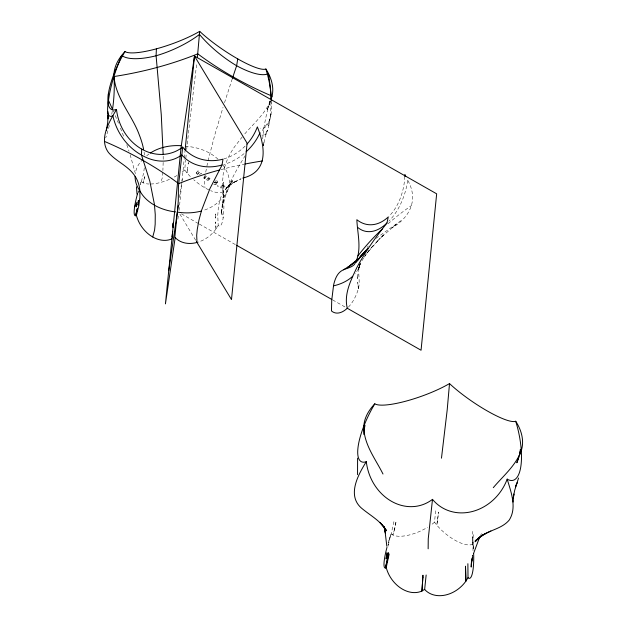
<?xml version="1.0" encoding="UTF-8"?>
<svg xmlns="http://www.w3.org/2000/svg" width="627" height="627" viewBox="0 0 627 627"><rect width="100%" height="100%" fill="white"/><g stroke="black" fill="none" stroke-linecap="round" stroke-linejoin="round"><path stroke-width="0.47" stroke-dasharray="3.13 2.35" d="M163.161 162.424L162.895 170.513M204.12 176.289C206.15 180.129 202.834 176.352 202.819 177.143L203.877 178.444L204.904 178.366L205.491 177.457C203.838 176.83 205.538 175.356 205.609 176.79L206.197 176.916L206.173 176.14L204.621 175.787M473.024 550.678L472.633 531.375M222.138 206.017L223.416 199.715L222.138 206.017L221.347 214.834L221.715 209.175M472.703 540.262C474.302 559.645 471.959 538.695 473.361 534.588L472.836 538.695L473.377 548.743M221.543 212.051L222.569 205.46L221.519 210.876M360.063 263.097C356.943 271.648 360.791 280.818 358.229 289.306A28.121 15.252 -71.7 0 1 348.377 307.167M162.801 172.26L162.213 178.17L160.747 182.41M263.646 145.354L263.951 141.773L263.458 145.801L264.79 138.355L267.431 130.165L265.597 134.687L266.961 131.317M190.365 176.587A28.121 10.973 39.4 0 1 187.316 173.287L184.699 169.98L185.639 159.987M472.962 544.071A28.121 10.973 39.4 0 1 437.144 525.52L434.527 522.205L435.655 510.339M179.063 210.539L181.908 182.089M182.002 181.132L184.22 158.866M184.322 157.894L184.996 151.107M185.827 158.106L186.274 153.56M186.697 149.532L187.12 145.409A76.58 1.779 -82.9 0 1 189.809 121.403L196.674 63.907M437.591 519.517L438.657 512.04L437.568 519.501M222.812 202.733L223.243 196.753L222.53 182.849L223.134 174.533L224.787 166.837M144.296 167.824L143.63 173.083L141.326 181.72A28.121 4.561 -72.4 0 0 140.409 184.362M393.928 521.633L391.154 533.953A28.121 4.561 -72.4 0 0 388.231 542.888L390.786 534.455L387.909 546.744L388.254 544.22L388.011 545.976M186.995 172.88L187.739 167.268L186.979 172.856M179.502 197.529L181.767 182.128M181.908 181.164L182.191 179.236M177.888 219.176L178.452 215.327M205.162 175.748L204.308 183.382L205.029 187.888M205.75 172.143L206.565 167.801M268.701 125.847L269.9 119.381M138.379 192.928L138.669 191.345M472.288 556.635L472.617 555.028L472.303 556.604M206.886 166.163L207.843 161.742M271.036 114.051L269.602 120.36A49.776 12.477 81.9 0 1 261.82 135.064M359.208 266.718L358.495 269.829L360.337 263.175L358.605 268.991L359.553 266.013M222.099 207.819L226.237 193.782L232.264 180.325L228.424 187.387L229.827 184.894M208.07 160.794L214.826 134.774L223.047 107.342M269.971 101.472L269.022 105.383L270.645 99.787M269.485 103.463L270.754 98.298M222.789 202.795C227.092 185.694 236.207 170.309 245.361 155.41M140.252 184.746L140.957 182.222L140.393 184.095M224.513 102.703L232.39 78.422M270.339 101.441L267.024 110.556L270.182 101.323A322.059 229.709 5.7 0 0 262.564 140.824M359.522 265.777L358.668 267.831L360.807 262.76M270.245 101.37C264.32 114.796 252.728 124.42 243.456 135.44M480.063 536.367L482.092 532.558M223.502 195.938L223.087 189.957L223.549 196.51A28.121 5.823 86.4 0 1 218.188 225.454L215.743 229.349A28.121 21.984 -41.2 0 1 197.866 242.218M362.014 260.636L366.442 253.661M230.971 182.794L229.364 185.169L232.46 181.132L225.265 189.558M259.006 135.017L269.602 120.36A49.776 13.872 83.5 0 0 270.95 101.37M364.209 257.148L369.773 249.468L367.171 252.987L380.299 237.978L370.353 248.864L373.347 245.408M242.304 136.827L234.514 146.843A76.58 47.346 -31.1 0 0 224.787 166.837M377.093 241.411L384.516 234.177L380.918 237.421L396.233 224.395L392.259 227.672C410.944 216.754 418.899 198.391 406.876 178.781M146.687 155.888L147 155.59A42.471 30.292 5.7 0 1 149.688 153.513M199.472 174.761L200.977 173.342L201.628 173.475L199.966 175.035M228.769 185.945L225.344 188.696L232.656 183.068L241.05 178.797L232.366 183.084L236.794 180.748L228.769 185.945A76.58 45.567 46.8 0 0 219.944 199.786L218.4 206.769L217.765 215.265L218.188 225.454M376.043 238.331L400.802 220.767M215.461 180.952C220.336 179.878 216.589 186.47 213.721 184.111M181.422 213.885L198.422 223.557M199.268 224.043L235.807 244.836M332.678 299.949L345.422 307.206M141.326 181.72L143.269 182.904A28.121 11.607 -24.3 0 0 148.967 184.017M391.154 533.953L393.098 535.137A28.121 11.607 -24.3 0 0 427.598 527.26M179.886 214.113L196.079 240.925M112.531 109.372L113.699 112.053M115.235 115.595L118.432 123.174M120.455 128.104L124.271 137.932M126.772 144.735L129.029 151.248M130.165 154.759L135.322 173.436A42.471 30.292 5.7 0 1 142.188 160.104M221.543 211.926L223.149 217.922M223.126 191.831L223.134 191.862A28.121 10.973 39.4 0 1 210.617 190.647M163.177 156.217L163.185 160.755M434.527 522.205A28.121 11.607 -24.3 0 1 431.29 524.791M367.195 247.477A76.58 53.648 8.4 0 1 368.3 246.05M388.113 223.745A322.059 229.709 5.7 0 1 411.79 205.342M407.675 180.443A49.776 30.018 -75.1 0 1 388.873 221.19M360.18 263.889A42.471 30.292 5.7 0 1 354.945 273.913M404.823 176.446A47.158 31.005 -83.4 0 1 388.858 216.386M218 159.195A42.471 30.292 5.7 0 0 191.094 146.867L187.018 146.381A42.471 30.292 5.7 0 0 182.951 145.856M222.953 164.995A42.471 30.292 5.7 0 1 224.591 167.762L226.284 170.513A42.471 30.292 5.7 0 1 219.763 200.616L217.381 202.889A42.471 30.292 5.7 0 1 203.226 210.484M271.585 100.657A47.158 16.474 76.9 0 1 260.534 128.167M208.791 189.84A28.121 10.973 39.4 0 1 193.759 179.784M184.699 169.98A28.121 11.607 -24.3 0 1 181.462 172.566M176.994 175.505A28.121 11.607 -24.3 0 1 171.202 178.562M169.478 179.338A28.121 11.607 -24.3 0 1 149.822 184.032M144.092 152.22A76.58 45.567 46.8 0 1 144.453 155.057M137.885 192.45A28.121 4.561 -72.4 0 1 138.402 190.655M112.249 111.183A322.059 229.709 5.7 0 1 111.637 114.788M109.317 125.533A322.059 229.709 5.7 0 1 105.704 137.916M244.044 153.639A49.776 41.351 -44.1 0 1 223.768 164.54M220.97 169.611A322.059 229.709 5.7 0 1 244.154 164.211M245.11 146.091A47.158 41.382 -54.9 0 1 223.839 158.913M196.282 173.224L197.215 173.992L198.712 172.809A0.831 0.596 5.7 0 0 198.367 172.166L197.474 172.104L196.282 173.224M144.853 176.673L143.034 182.755L144.868 176.673M209.967 178.593L209.504 179.541L207.082 179.056A0.839 0.596 5.7 0 0 207.028 179.73C210.084 179.659 207.913 181.352 206.307 179.549L207.796 177.77L208.877 177.7L209.967 178.593M394.681 528.906L392.863 534.98L395.48 525.544L396.099 521.076L394.697 528.906M223.165 187.332C221.143 190.232 220.383 184.651 223.165 187.332M199.323 172.535L197.834 174.322L196.745 174.392L195.663 173.491L198.304 170.505L198.955 170.638L197.928 171.602L199.323 172.535M222.123 185.584C221.08 186.031 219.137 188.57 222.35 188.609A1.497 1.066 5.7 0 0 223.22 188.359L223.917 187.018A1.442 1.027 5.7 0 0 225.101 186.297L223.886 184.91L222.123 185.584M222.726 185.71C224.098 188.312 225.258 184.119 222.726 185.71M215.539 216.103L215.437 218.133L215.68 213.948L215.555 216.08M217.334 185.921L218.306 186.133L217.334 185.921M357.743 276.648L357.586 278.623L357.954 274.516L357.751 276.625M223.251 184.503L223.016 186.493L223.533 182.355L223.251 184.503M437.309 521.39L436.823 525.112L437.583 519.579L437.309 521.39M188.468 162.025L188.124 164.078L188.468 162.025M358.378 288.71L357.727 282.299L358.37 288.741M209.355 178.852L207.474 178.687L209.01 178.225A0.839 0.596 5.7 0 1 209.355 178.852M216.056 228.847L215.516 221.966L216.041 228.871M217.428 182.339C215.774 185.788 210.656 183.272 217.428 182.339M214.073 182.849C220.077 182.441 216.19 179.502 214.073 182.849"/><path stroke-width="0.94" d="M271.264 98.737C274.892 88.658 271.491 77.654 265.872 69.009A47.158 9.405 34.3 0 1 237.743 58.891A47.158 9.405 34.3 0 1 199.684 31.35A47.158 10.385 -19.7 0 1 156.405 48.828A47.158 10.385 -19.7 0 1 124.985 51.571A47.158 14.523 -63.1 0 0 108.361 93.917A47.158 14.523 -63.1 0 0 116.481 109.451A47.158 40.41 71.1 0 0 141.663 149.077L141.498 155.041L149.845 181.266L154.407 204.3L155.261 214.622L155.175 224.145L154.587 230.054L152.729 236.982M357.594 458.157L357.555 474.67M156.405 48.828L156.092 55.772L161.264 114.608L163.145 154.258M471.551 561.298L471.175 567.067L471.543 561.408M199.684 31.35L197.364 57.715M364.083 430.271L364.24 427.818L363.778 434.401M363.825 428.1C363.542 418.812 368.582 410.332 374.813 403.804A47.158 10.385 -19.7 0 0 406.233 401.061A47.158 10.385 -19.7 0 0 449.512 383.583L447.192 409.94L441.471 458.188M471.371 564.284L472.397 557.685L471.347 563.109M467.875 563.712L468.016 577.686L465.571 581.582A28.121 21.984 -41.2 0 1 424.651 589.427L421.524 591.198A28.121 21.357 57.4 0 1 386.216 567.56L385.291 567.976A28.121 4.561 -72.4 0 1 386.977 547.34M387.909 557.191L388.254 552.661L387.909 557.184L385.409 567.921L387.909 557.184M513.082 502.062L513.779 494.005L513.286 498.034L514.618 490.58L518.529 478.08M185.098 150.135L194.488 56.03L436.666 193.829L421.054 350.234L347.123 308.17M426.148 575.006L424.651 589.427M386.498 556.149L386.867 552.653M182.669 147.11L178.421 186.564L178.311 199.605A76.58 1.779 -82.9 0 1 177.433 211.291L174.823 237.194A28.121 21.984 -41.2 0 0 197.003 242.461L196.682 235.266L197.27 229.357L198.971 220.03L201.643 210.147L209.896 188.696L222.036 165.011L223 159.148A47.158 41.382 -54.9 0 1 182.669 147.11A47.158 40.41 71.1 0 1 141.663 149.077M374.813 403.804A47.158 14.523 -63.1 0 0 358.189 446.15A47.158 14.523 -63.1 0 0 366.309 461.684A47.158 40.41 71.1 0 0 391.491 501.31A47.158 40.41 71.1 0 0 432.497 499.343L428.249 538.797L428.147 548.813M389.171 553.97L386.216 567.56M520.347 449.363L519.799 453.705L520.794 449.669L519.313 455.696M113.926 74.558C114.294 65.725 118.997 57.817 124.985 51.571M136.662 204.026L136.278 206.777L136.678 204.355M386.491 556.251L386.107 559.002L386.506 556.588M168.749 270.684L178.366 205.225M175.199 237.468L165.434 303.883L181.046 147.478L194.488 56.03L247.101 143.175L231.488 299.581L196.58 241.763M237.743 58.891L236.63 65.741L232.39 78.422M106.347 130.408L107.726 122.437L107.993 115.18L108.087 118.958L107.844 111.622M364.122 430.028L364.992 425.239M386.969 223L388.262 216.966A47.158 31.005 -83.4 0 1 356.849 219.709C357.429 234.271 362.531 251.255 354.365 264.531C350.093 268.897 342.898 268.223 338.925 273.082A76.58 25.284 74.9 0 0 333.603 285.058L331.722 300.38L331.471 310.929A28.121 15.252 -71.7 0 0 347.28 308.257C343.768 294.118 350.877 280.128 356.81 267.666C365.204 251.733 375.816 237.092 386.969 223A49.776 28.826 -77 0 1 357.672 227.389M471.927 560.052L472.664 556.87M386.734 555.64L387.18 553.735M137.626 193.343A28.121 4.561 -72.4 0 0 135.463 215.743L136.388 215.327L138.865 205.499L139.939 197.058L139.774 189.856A76.58 47.346 -31.1 0 0 133.606 174.165C126.756 165.214 115.674 161.021 108.447 152.479C98.549 138.786 109.372 121.748 116.481 109.451M520.857 451.863C524.775 441.533 521.562 430.138 515.7 421.242A47.158 9.405 34.3 0 1 487.571 411.124A47.158 9.405 34.3 0 1 449.512 383.583M473.573 553.445L479.655 537.127L478.252 539.62L479.522 537.323M520.01 453.556L516.852 462.789L518.788 457.302M516.789 483.55L515.425 486.92L517.259 482.398M520.073 453.603C514.148 467.021 502.556 476.653 493.284 487.673M134.601 206.957L136.96 202.286M366.309 461.684C358.221 474.608 346.88 495.118 361.23 507.901C369.609 515.065 379.923 520.347 386.013 529.878L380.064 522.628L383.434 526.398L386.256 530.795L384.782 528.216M357.931 260.04L361.513 255.534L355.956 262.243L366.137 250.259M478.95 537.566L477.288 539.659L478.934 537.747M362.375 254.593L361.121 256.035L364.538 252.187L359.326 257.673M367.845 248.3L362.845 254.06L364.538 252.187M478.754 537.817L475.094 541.791L478.597 538.17L475.172 540.929L482.484 535.301L478.573 537.903L485.815 533.475M357.993 258.927L349.6 266.138L347.248 267.705L355.689 261.224L349.6 266.138L343.424 269.775M490.878 531.03L482.194 535.317C490.98 529.846 502.352 528.318 509.234 520.057C517.181 507.556 510.974 491.96 507.188 479.122A47.158 16.474 76.9 0 0 520.865 466.284A47.158 16.474 76.9 0 0 515.7 421.242M242.751 178.084C268.787 171.79 265.252 146.859 257.36 126.889A47.158 41.382 -54.9 0 1 247.007 144.085M172.104 238.738L171.696 238.965A28.121 21.357 57.4 0 1 136.388 215.327M175.591 211.887L173.287 211.612A42.471 30.292 5.7 0 1 139.79 190.718L138.097 187.967A42.471 30.292 5.7 0 1 135.087 176.359M236.661 245.314L331.832 299.471M382.995 474.02C375.973 459.952 365.619 446.683 363.95 430.6M405.685 176.281L404.885 174.619A47.158 31.005 -83.4 0 1 404.823 176.446M383.896 526.39L385.542 533.452L384.21 527.001M384.939 530.466L386.835 546.242M136.459 186.822L137.007 194.017M465.892 581.08L465.508 566.181L465.869 581.104M271.123 95.712A322.059 229.709 5.7 0 1 197.771 53.851A322.059 229.709 5.7 0 1 114.028 76.525C115.65 98.353 132.148 115.062 139.351 135.064A76.58 45.567 46.8 0 1 143.599 149.344M108.361 93.917L108.518 100.422A49.776 10.306 -68 0 0 112.876 115.697A49.776 40.3 60.5 0 0 141.498 155.041A49.776 39.564 63.5 0 0 180.991 155.465M507.188 479.122A47.158 41.382 -54.9 0 1 472.829 511.381A47.158 41.382 -54.9 0 1 432.497 499.343M473.636 553.453A28.121 5.823 86.4 0 1 468.016 577.686M352.703 276.256A42.471 30.292 5.7 0 1 333.462 285.865M357.931 255.902A322.059 229.709 5.7 0 1 382.204 229.106M259.531 133.849A49.776 41.351 -44.1 0 1 246.176 151.781M178.687 183.633A322.059 229.709 5.7 0 1 219.223 170.082M245.063 164.023A322.059 229.709 5.7 0 1 262.431 160.959M271.052 98.698A322.059 229.709 5.7 0 1 271.969 96.072M268.387 73.594A49.776 13.872 83.5 0 1 270.903 98.682M267.69 73.923A49.776 16.122 36.2 0 1 236.63 65.741A49.776 15.385 38.4 0 1 199.488 34.399A49.776 16.514 -23.5 0 1 156.092 55.772A49.776 17.172 -21.2 0 1 121.732 55.45A49.776 11.701 -69.6 0 0 108.518 100.422L112.531 109.372A322.059 229.709 5.7 0 0 114.028 76.525M265.872 69.009A47.158 16.474 76.9 0 1 271.585 100.657M150.402 153.019A42.471 30.292 5.7 0 1 181.321 145.723M104.49 141.412A322.059 229.709 5.7 0 1 177.997 183.123M201.377 211.025A42.471 30.292 5.7 0 1 177.363 212.098M222.036 165.011A49.776 40.692 -47.4 0 1 181.775 154.9M173.044 225.226L172.997 227.358L173.13 222.985L173.044 225.226M422.872 577.459L422.457 583.549L422.959 575.218L422.872 577.459M172.613 231.355L172.229 237.037L172.613 231.355M422.441 583.588L421.932 590.971L422.441 583.588M138.426 200.436L138.081 204.966L138.426 200.436M137.282 208.752L135.581 215.688L137.282 208.752"/></g></svg>
